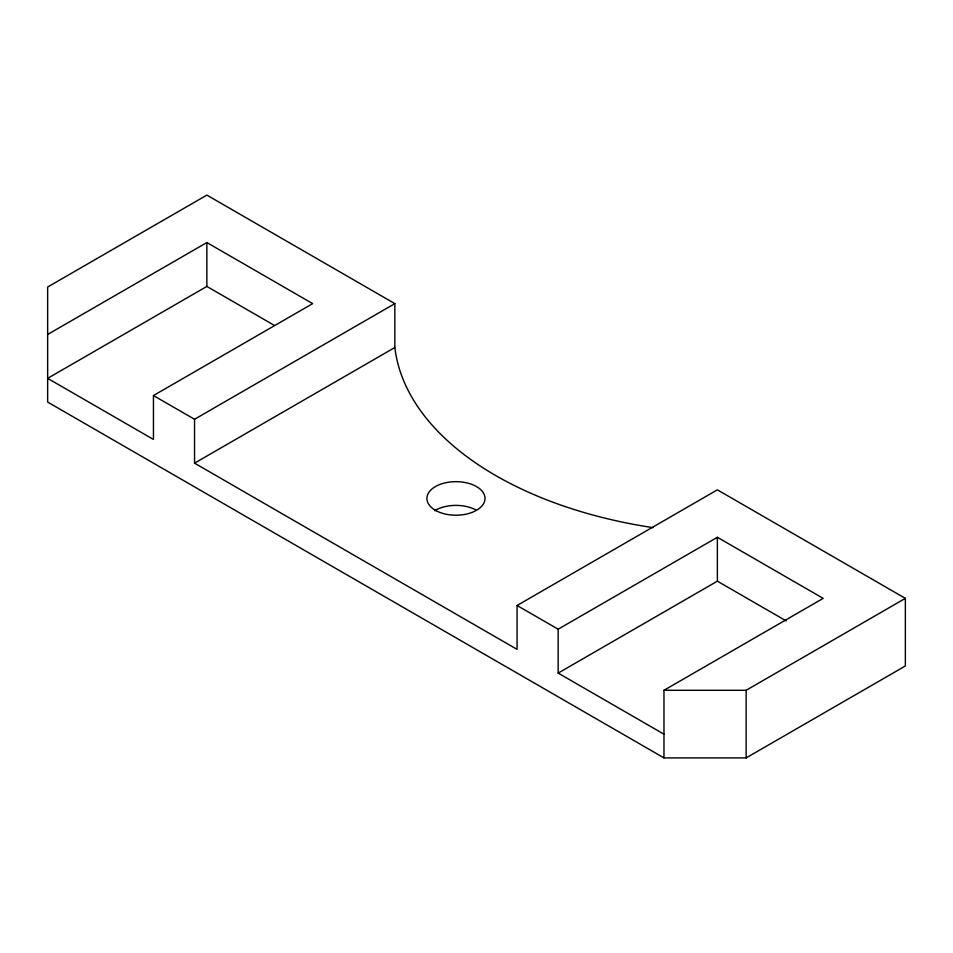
<?xml version="1.0" encoding="UTF-8"?>
<svg xmlns="http://www.w3.org/2000/svg" width="953" height="953" viewBox="0 0 953 953"><rect width="100%" height="100%" fill="white"/><g stroke="black" fill="none" stroke-linecap="round" stroke-linejoin="round"><path stroke-width="1.43" d="M47.65 334.467L206.861 242.55L312.667 303.626L153.445 395.555L153.445 439.44L47.65 378.353L206.861 286.436L274.428 325.438M153.445 395.555L194.543 419.272L394.84 303.626L394.84 347.511A346.963 200.321 0 0 0 652.924 527.628M194.543 419.272L194.543 463.158L394.84 347.511M194.543 463.158L517.074 649.374L517.074 605.489L717.371 489.842L905.35 598.365L905.35 665.98L746.139 757.897L663.967 757.897L47.65 402.071L47.65 287.02L206.861 195.103L394.84 303.626M517.074 605.489L558.16 629.206L717.371 537.289L823.178 598.365L663.967 690.294L663.967 757.897M558.16 629.206L558.16 673.092L717.371 581.175L786.213 620.915M663.967 690.294L746.139 690.294L905.35 598.365M558.16 673.092L663.967 734.179M746.139 690.294L746.139 757.897M717.371 537.289L717.371 581.175M206.861 242.55L206.861 286.436M434.759 510.689A29.055 16.773 0 0 1 475.833 509.926M436.081 510.677A29.055 16.773 0 0 0 484.243 502.267A29.055 16.773 0 0 0 447.541 482.385A29.055 16.773 0 0 0 436.081 510.677"/></g></svg>
